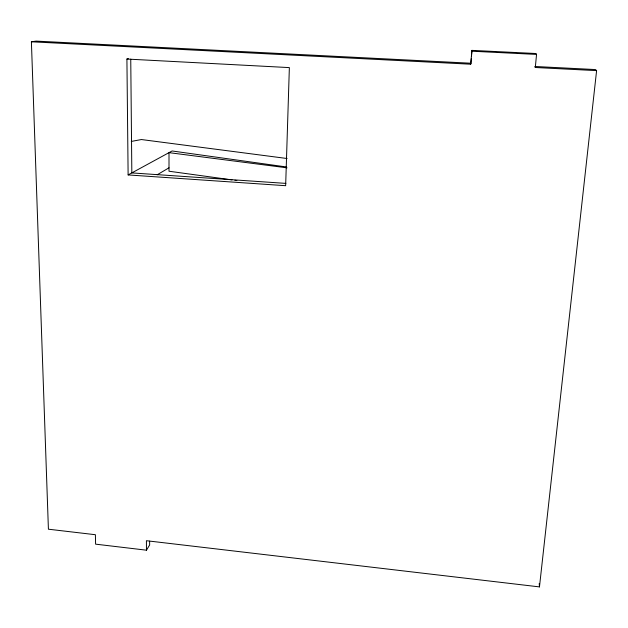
<?xml version="1.0" encoding="UTF-8"?>
<svg xmlns="http://www.w3.org/2000/svg" width="628" height="628" viewBox="0 0 628 628"><rect width="100%" height="100%" fill="white"/><g stroke="black" fill="none" stroke-linecap="round" stroke-linejoin="round"><path stroke-width="0.94" d="M31.4 41.793L470.678 64.205L471.942 50.373L536.077 53.529L536.548 54.408L535.307 67.502L596.6 70.626L539.468 586.897L146.41 540.716L146.465 550.191L95.597 544.154L95.393 534.718L48.411 529.2L31.4 41.793L36.181 41.103L470.945 63.232L471.298 58.64M471.518 55.884L471.942 50.373M470.678 64.205L470.945 63.232M146.465 550.191L149.652 544.931L149.629 541.171M157.228 174.765L169.003 167.802M128.442 58.702L126.911 59.048L128.12 174.929L172.08 150.971L286.541 166.985M131.276 141.441L141.41 139.542L287.098 158.515M471.699 51.206L536.548 54.408M126.911 59.048L289.359 67.604L285.654 185.7L128.12 174.929M285.858 183.392L131.833 172.912L130.75 59.158M287.02 167.825L169.003 152.651L169.003 171.232L232.007 179.891M234.919 180.283L236.858 180.55M596.6 70.626L595.462 69.567L534.852 66.482L535.307 67.502M539.224 583.522L539.468 586.897"/></g></svg>
